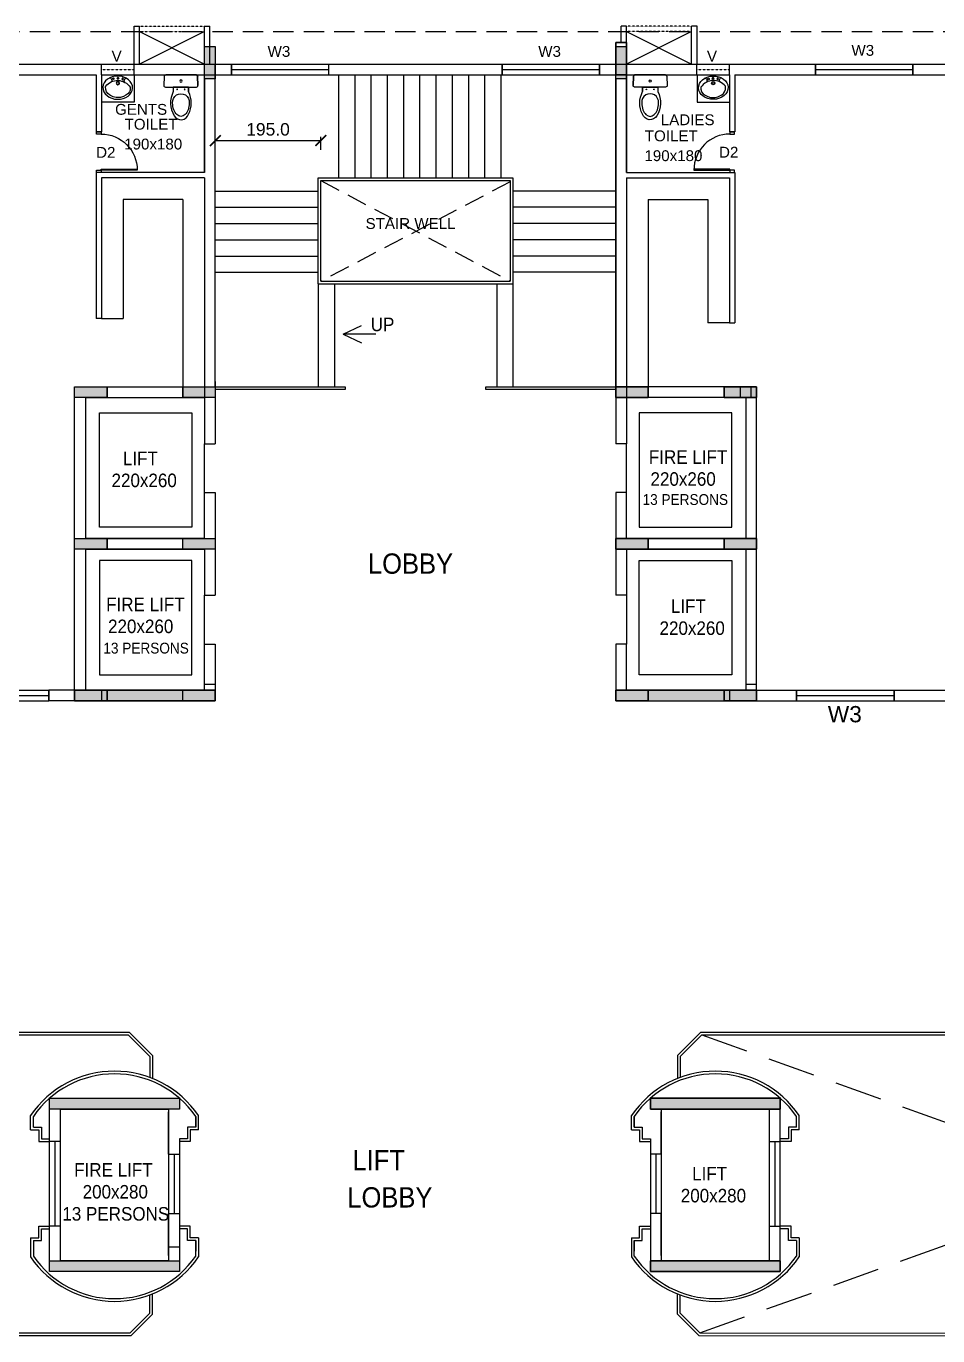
# Model space of a CAD drawing. Extents: x 53439 to 79867, y -144071 to -73305.
# Drawn here: x 66159 to 67844, y -112677 to -110259 of the extents above; entities that cross this region are included whole.
import ezdxf

# ---------------------------------------------------------------- set-up
doc = ezdxf.new("R2010")
doc.units = 0
doc.header["$LTSCALE"] = 0.1
doc.header["$MEASUREMENT"] = 0
doc.header["$PDMODE"] = 35
doc.header["$PDSIZE"] = -0.8
doc.linetypes.add('HIDDEN', pattern=[0.375, 0.25, -0.125])
doc.layers.get('0').update_dxf_attribs({"linetype": 'CONTINUOUS'})
doc.layers.get('DEFPOINTS').update_dxf_attribs({"linetype": 'CONTINUOUS'})
for name, color, linetype in [('COR_HA', 40, 'CONTINUOUS'), ('DOOR', 30, 'CONTINUOUS'), ('LAYER4', 130, 'CONTINUOUS'), ('STAIR', 142, 'CONTINUOUS'), ('TEXT', 7, 'CONTINUOUS'), ('THIN', 4, 'CONTINUOUS'), ('THIN_HA', 253, 'CONTINUOUS'), ('WALL', 6, 'CONTINUOUS'), ('WIN', 102, 'CONTINUOUS')]:
    doc.layers.add(name, color=color, linetype=linetype)
doc.styles.add('1MM', font='arial.ttf')
doc.styles.add('DIM', font='arial.ttf', dxfattribs={"width": 0.7, "height": 1})
doc.styles.add('DUTCH', font='arial.ttf')
doc.dimstyles.new('KRI', dxfattribs={"dimtxt": 23, "dimasz": 20, "dimexe": 7, "dimexo": 0, "dimgap": 9, "dimtad": 1, "dimdec": 1, "dimzin": 1, "dimtxsty": '1MM', "dimblk": 'ARCHTICK', "dimcen": 0.5, "dimclrd": 252, "dimclre": 252, "dimclrt": 7, "dimaunit": 1, "dimadec": 8, "dimazin": 3, "dimtfac": 1, "dimtdec": 1, "dimtmove": 0, "dimatfit": 3})

# ---------------------------------------------------------------- blocks, each defined once
blk = doc.blocks.new('COL')
at = {"layer": 'LAYER4', "linetype": 'CONTINUOUS', "ltscale": 0.1}
blk.add_hatch(color=256, dxfattribs=at).paths.add_polyline_path([(3474.816, -1756.199), (3474.816, -1755.999), (3475.416, -1755.999), (3475.416, -1756.199)])
blk.add_lwpolyline([(3474.816, -1756.199), (3474.816, -1755.999), (3475.416, -1755.999), (3475.416, -1756.199)], close=True, dxfattribs=at)
blk = doc.blocks.new('A$C764D24B9')
at = {"layer": 'DOOR'}
for points in [[(0.056, 0.111), (0.083, 0.111), (0.083, 1), (0.056, 1)], [(0, 0), (0.056, 0), (0.056, 0.111), (0, 0.111)], [(0.944, 0), (1, 0), (1, 0.111), (0.944, 0.111)]]:
    blk.add_lwpolyline(points, close=True, dxfattribs=at)
blk.add_arc((0.056, 0.111), 0.889, 0, 90, dxfattribs=at)
blk = doc.blocks.new('HYTYH')
at = {"layer": 'THIN_HA', "linetype": 'CONTINUOUS', "ltscale": 0.1}
for points in [[(-6850.552, -1130.044), (-6850.352, -1130.044), (-6850.352, -1130.644), (-6850.552, -1130.644)], [(-6842.952, -1130.044), (-6842.752, -1130.044), (-6842.752, -1130.644), (-6842.952, -1130.644)], [(-6852.352, -1136.327), (-6852.352, -1136.527), (-6852.952, -1136.527), (-6852.952, -1136.327)], [(-6850.352, -1136.327), (-6850.352, -1136.527), (-6850.952, -1136.527), (-6850.952, -1136.327)], [(-6842.352, -1136.327), (-6842.352, -1136.527), (-6842.952, -1136.527), (-6842.952, -1136.327)], [(-6840.352, -1136.327), (-6840.352, -1136.527), (-6840.952, -1136.527), (-6840.952, -1136.327)], [(-6852.352, -1139.127), (-6852.352, -1139.327), (-6852.952, -1139.327), (-6852.952, -1139.127)], [(-6850.352, -1139.127), (-6850.352, -1139.327), (-6850.952, -1139.327), (-6850.952, -1139.127)], [(-6842.352, -1139.127), (-6842.352, -1139.327), (-6842.952, -1139.327), (-6842.952, -1139.127)], [(-6840.352, -1139.127), (-6840.352, -1139.327), (-6840.952, -1139.327), (-6840.952, -1139.127)], [(-6852.352, -1141.927), (-6852.352, -1142.127), (-6852.952, -1142.127), (-6852.952, -1141.927)], [(-6850.352, -1141.927), (-6850.352, -1142.127), (-6850.952, -1142.127), (-6850.952, -1141.927)], [(-6842.352, -1141.927), (-6842.352, -1142.127), (-6842.952, -1142.127), (-6842.952, -1141.927)], [(-6840.352, -1141.927), (-6840.352, -1142.127), (-6840.952, -1142.127), (-6840.952, -1141.927)], [(-6851.013, -1149.463), (-6851.013, -1149.663), (-6853.413, -1149.663), (-6853.413, -1149.463)], [(-6839.913, -1149.463), (-6839.913, -1149.663), (-6842.313, -1149.663), (-6842.313, -1149.463)], [(-6851.013, -1152.463), (-6851.013, -1152.663), (-6853.413, -1152.663), (-6853.413, -1152.463)], [(-6839.913, -1152.463), (-6839.913, -1152.663), (-6842.313, -1152.663), (-6842.313, -1152.463)]]:
    blk.add_hatch(color=2, dxfattribs=at).paths.add_polyline_path(points)
at = {"layer": 'THIN_HA', "color": 2, "linetype": 'CONTINUOUS', "ltscale": 0.1}
for points in [[(-6850.552, -1130.044), (-6850.352, -1130.044), (-6850.352, -1130.644), (-6850.552, -1130.644)], [(-6842.952, -1130.044), (-6842.752, -1130.044), (-6842.752, -1130.644), (-6842.952, -1130.644)]]:
    blk.add_lwpolyline(points, close=True, dxfattribs=at)
for points, elevation in [([(-6852.352, -1136.327), (-6852.352, -1136.527), (-6852.952, -1136.527), (-6852.952, -1136.327)], 0.108), ([(-6850.352, -1136.327), (-6850.352, -1136.527), (-6850.952, -1136.527), (-6850.952, -1136.327)], 0.108), ([(-6842.352, -1136.327), (-6842.352, -1136.527), (-6842.952, -1136.527), (-6842.952, -1136.327)], 0.108), ([(-6840.352, -1136.327), (-6840.352, -1136.527), (-6840.952, -1136.527), (-6840.952, -1136.327)], 0.108), ([(-6852.352, -1139.127), (-6852.352, -1139.327), (-6852.952, -1139.327), (-6852.952, -1139.127)], 0.108), ([(-6850.352, -1139.127), (-6850.352, -1139.327), (-6850.952, -1139.327), (-6850.952, -1139.127)], 0.108), ([(-6842.352, -1139.127), (-6842.352, -1139.327), (-6842.952, -1139.327), (-6842.952, -1139.127)], 0.108), ([(-6840.352, -1139.127), (-6840.352, -1139.327), (-6840.952, -1139.327), (-6840.952, -1139.127)], 0.108), ([(-6852.352, -1141.927), (-6852.352, -1142.127), (-6852.952, -1142.127), (-6852.952, -1141.927)], 0.108), ([(-6850.352, -1141.927), (-6850.352, -1142.127), (-6850.952, -1142.127), (-6850.952, -1141.927)], 0.108), ([(-6842.352, -1141.927), (-6842.352, -1142.127), (-6842.952, -1142.127), (-6842.952, -1141.927)], 0.108), ([(-6840.352, -1141.927), (-6840.352, -1142.127), (-6840.952, -1142.127), (-6840.952, -1141.927)], 0.108), ([(-6851.013, -1149.463), (-6851.013, -1149.663), (-6853.413, -1149.663), (-6853.413, -1149.463)], 0.093), ([(-6839.913, -1149.463), (-6839.913, -1149.663), (-6842.313, -1149.663), (-6842.313, -1149.463)], 0.093), ([(-6851.013, -1152.463), (-6851.013, -1152.663), (-6853.413, -1152.663), (-6853.413, -1152.463)], 0.093), ([(-6839.913, -1152.463), (-6839.913, -1152.663), (-6842.313, -1152.663), (-6842.313, -1152.463)], 0.093)]:
    blk.add_lwpolyline(points, close=True, dxfattribs=dict(at, elevation=elevation))
blk = doc.blocks.new('_ARCHTICK')
at = {"layer": 'WALL', "color": 0, "const_width": 0.15}
blk.add_lwpolyline([(-0.5, -0.5), (0.5, 0.5)], dxfattribs=at)
blk = doc.blocks.new('*D198')
at = {"layer": 'DEFPOINTS', "color": 0, "linetype": 'CONTINUOUS', "ltscale": 0.1}
for p in [(66703.8, -110470.7), (66508.8, -110488), (66703.8, -110488)]:
    blk.add_point(p, dxfattribs=at)
at = {"layer": 'WALL', "color": 252, "linetype": 'CONTINUOUS', "ltscale": 0.1}
for p, q in [((66508.8, -110488), (66508.8, -110463.7)), ((66508.8, -110470.7), (66703.8, -110470.7)), ((66703.8, -110488), (66703.8, -110463.7))]:
    blk.add_line(p, q, dxfattribs=at)
at = {"layer": 'WALL', "color": 252, "linetype": 'CONTINUOUS', "ltscale": 0.1, "xscale": 20, "yscale": 20, "zscale": 20, "rotation": 180}
blk.add_blockref('_ARCHTICK', (66508.8, -110470.7), dxfattribs=at)
at = {"layer": 'WALL', "color": 252, "linetype": 'CONTINUOUS', "ltscale": 0.1, "xscale": 20, "yscale": 20, "zscale": 20}
blk.add_blockref('_ARCHTICK', (66703.8, -110470.7), dxfattribs=at)
at = {"layer": 'WALL', "color": 7, "linetype": 'CONTINUOUS', "ltscale": 0.1, "insert": (66606.3, -110450), "char_height": 23, "attachment_point": 5, "style": '1MM'}
blk.add_mtext('195.0', dxfattribs=at)
blk = doc.blocks.new('WC1')
at = {"layer": 'DOOR'}
for p, q in [((-29.3, -7.5), (-29.8, -22.7)), ((24.3, -5), (-26.8, -5))]:
    blk.add_line(p, q, dxfattribs=at)
for points in [[(26.8, -7.5), (27.3, -22.7, -0.423393), (24.7, -25.4), (-27.3, -25.4, -0.423393), (-29.8, -22.7), (-29.3, -7.5, -0.405093), (-26.8, -5), (24.3, -5, -0.405093), (26.8, -7.5, -0.407682)], [(11.5, -25.4), (11.5, -33, -0.265683), (10, -73.3, -0.649464), (-14.1, -70.9, -0.243179), (-14, -33), (-14, -25.4), (11.5, -25.4)], [(12.6, -52, 1.119632), (-15.2, -52, 17.71796)]]:
    blk.add_lwpolyline(points, format="xyb", dxfattribs=at)
blk.add_lwpolyline([(-14, -25.4), (-14, -33)], dxfattribs=at)
for centre, radius in [((-1.3, -15.2), 1.91), ((-7.6, -29.2), 0.636), ((5.1, -29.2), 0.636)]:
    blk.add_circle(centre, radius, dxfattribs=at)
blk.add_arc((-26.8, -7.5), 2.54, 90, 178.2101, dxfattribs=at)
blk.add_ellipse((-1.3, -52), major_axis=(0, -22.4), ratio=0.622298, start_param=4.712389, end_param=7.853982, dxfattribs=at)
blk = doc.blocks.new('WB5')
at = {"layer": 'DOOR'}
for p, q in [((4.7, 11.3), (6.8, 10.5)), ((5.3, -11), (7.3, -10.1))]:
    blk.add_line(p, q, dxfattribs=at)
for points in [[(2.4, 0.1, 1), (5, 0.1, 1)], [(3.2, 7.9, 1), (5.9, 7.9, 1)], [(3.6, -7.7, -1), (6.3, -7.6, -1)]]:
    blk.add_lwpolyline(points, format="xyb", close=True, dxfattribs=at)
for centre, radius in [((3.7, 0.1), 1.32), ((11.8, 0.3), 2.73), ((11.8, 0.3), 2.19)]:
    blk.add_circle(centre, radius, dxfattribs=at)
for centre, radius, start, end in [((5.6, 13.6), 2.49, 151.6403, 249.4649), ((7.7, 12.8), 2.49, 249.4649, 334.3015), ((32.6, 0.8), 25.2, 127.6693, 236.45), ((18.2, 19.4), 1.66, 91.5976, 127.6693), ((6.3, -13.3), 2.49, 113.4041, 211.2287), ((8.3, -12.4), 2.49, 28.5675, 113.4041)]:
    blk.add_arc(centre, radius, start, end, dxfattribs=at)
blk.add_ellipse((19.5, 0.5), major_axis=(-0.6, 24.9), ratio=0.783308, dxfattribs=at)
blk.add_open_spline([(18.7, -20.2), (23.5, -20.6), (25, -20), (30.8, -16.4), (34.3, -10.8), (37.3, 2.3), (34.9, 9.5), (28.9, 18.7), (25, 21.3), (18.2, 21.1)], degree=3, knots=[3.262053, 3.262053, 3.262053, 3.262053, 3.577225, 3.577225, 4.479784, 4.479784, 5.382343, 5.382343, 6.141594, 6.141594, 6.141594, 6.141594], dxfattribs=at)

msp = doc.modelspace()

# ---------------------------------------------------------------- hatches: boundary and pattern name
at = {"layer": 'WALL', "linetype": 'CONTINUOUS', "ltscale": 0.1}
for points in [[(66508.81, -111485.25), (66248.81, -111485.25), (66248.81, -111505.25), (66508.81, -111505.25)], [(66508.81, -111485.25), (66248.81, -111485.25), (66248.81, -111505.25), (66508.81, -111505.25)], [(66508.81, -111485.25), (66248.81, -111485.25), (66248.81, -111505.25), (66508.81, -111505.25)], [(66508.81, -111485.25), (66248.81, -111485.25), (66248.81, -111505.25), (66508.81, -111505.25)], [(67508.81, -111485.25), (67248.81, -111485.25), (67248.81, -111505.25), (67508.81, -111505.25)], [(67508.81, -111485.25), (67248.81, -111485.25), (67248.81, -111505.25), (67508.81, -111505.25)], [(66202.71, -112238.85), (66442.71, -112238.85), (66442.71, -112258.85), (66202.71, -112258.85)], [(67552.71, -112238.85), (67312.71, -112238.85), (67312.71, -112258.85), (67552.71, -112258.85)], [(66202.71, -112538.85), (66442.71, -112538.85), (66442.71, -112558.85), (66202.71, -112558.85)], [(67552.71, -112538.85), (67312.71, -112538.85), (67312.71, -112558.85), (67552.71, -112558.85)]]:
    msp.add_hatch(color=4, dxfattribs=at).paths.add_polyline_path(points)

# ---------------------------------------------------------------- linework, layer by layer
at = {"layer": 'COR_HA', "linetype": 'CONTINUOUS', "ltscale": 0.1}
for p, q in [((67617.43, -110329.42), (67617.43, -110349.42)), ((67797.43, -110329.42), (67797.43, -110349.42)), ((66201.43, -111485.25), (66201.43, -111505.25)), ((67582.79, -111485.25), (67582.79, -111505.25)), ((67762.79, -111485.25), (67762.79, -111505.25))]:
    msp.add_line(p, q, dxfattribs=at)
for points in [[(66508.81, -110349.42), (66508.81, -110329.42)], [(66488.81, -111120.25), (66488.81, -111030.25)], [(67268.81, -111120.25), (67268.81, -111030.25)], [(66488.81, -111400.25), (66488.81, -111310.25)], [(67268.81, -111310.25), (67268.81, -111400.25)]]:
    msp.add_lwpolyline(points, dxfattribs=at)
at = {"layer": 'DOOR', "linetype": 'HIDDEN', "ltscale": 1500}
msp.add_line((64028.54, -110269.42), (71066.08, -110269.42), dxfattribs=at)
at = {"layer": 'DOOR', "linetype": 'CONTINUOUS', "ltscale": 0.1}
for p, q in [((66698.81, -110539.42), (67058.81, -110539.42)), ((66698.81, -110539.42), (67058.81, -110539.42)), ((66698.81, -110735.25, 0), (66698.81, -110539.42, 0)), ((66698.81, -110735.25), (66698.81, -110546.92)), ((66698.81, -110735.25, 0), (66698.81, -110546.92, 0)), ((66698.81, -110735.25), (66698.81, -110546.92)), ((66703.81, -110544.42), (67053.81, -110544.42)), ((66703.81, -110730.25, 0), (66703.81, -110544.42, 0)), ((66703.81, -110730.25), (66703.81, -110546.92)), ((66703.81, -110730.25, 0), (66703.81, -110546.92, 0)), ((66703.81, -110730.25), (66703.81, -110546.92)), ((67053.81, -110544.42), (67053.81, -110730.25)), ((67053.81, -110546.92), (67053.81, -110730.25)), ((67058.81, -110539.42), (67058.81, -110735.25)), ((67058.81, -110546.92), (67058.81, -110735.25)), ((66698.81, -110735.25), (67058.81, -110735.25)), ((66698.81, -110735.25), (67058.81, -110735.25)), ((66703.81, -110730.25), (67053.81, -110730.25)), ((66703.81, -110730.25), (67053.81, -110730.25)), ((66508.81, -110925.25), (66748.81, -110925.25)), ((66508.81, -110925.25), (66748.81, -110925.25)), ((66748.81, -110930.25), (66508.81, -110930.25)), ((66748.81, -110930.25), (66508.81, -110930.25)), ((66748.81, -110925.25), (66748.81, -110930.25)), ((66748.81, -110925.25), (66748.81, -110930.25)), ((67008.81, -110930.25), (67008.81, -110925.25)), ((67008.81, -110925.25), (67248.81, -110925.25)), ((67008.81, -110930.25), (67008.81, -110925.25)), ((67008.81, -110925.25), (67248.81, -110925.25)), ((67248.81, -110930.25), (67008.81, -110930.25)), ((67248.81, -110930.25), (67008.81, -110930.25))]:
    msp.add_line(p, q, dxfattribs=at)
at = {"layer": 'DOOR', "linetype": 'HIDDEN', "ltscale": 1500}
for points in [[(66703.81, -110544.42), (67053.81, -110730.25)], [(67053.81, -110546.92), (66703.81, -110730.25)]]:
    msp.add_lwpolyline(points, dxfattribs=at)
at = {"layer": 'LAYER4', "linetype": 'CONTINUOUS', "ltscale": 0.1}
for p, q in [((66358.81, -110349.42, 0), (66358.81, -110399.42, 0)), ((67398.81, -110349.42, 0), (67398.81, -110399.42, 0)), ((66358.81, -110399.42, 0), (66298.81, -110399.42, 0)), ((67398.81, -110399.42, 0), (67458.81, -110399.42, 0)), ((66448.81, -110579.42, 0), (66338.81, -110579.42, 0)), ((66338.81, -110579.42, 0), (66338.81, -110799.42, 0)), ((66448.81, -110579.42, 0), (66448.81, -110945.25)), ((67308.81, -110579.42, 0), (67418.81, -110579.42, 0)), ((67308.81, -110579.42, 0), (67308.81, -110945.25)), ((67418.81, -110579.42, 0), (67418.81, -110806.92, 0)), ((67008.81, -110735.25), (67058.81, -110735.25)), ((67008.81, -110735.25), (67058.81, -110735.25)), ((66298.81, -110799.42, 0), (66338.81, -110799.42, 0)), ((67458.81, -110806.92, 0), (67418.81, -110806.92, 0)), ((66248.81, -111225.25, 0), (66248.81, -111205.25, 0)), ((66248.81, -111225.25, 0), (66248.81, -111205.25, 0)), ((67508.81, -111225.25, 0), (67508.81, -111205.25, 0)), ((67508.81, -111225.25, 0), (67508.81, -111205.25, 0)), ((67508.81, -111225.25, 0), (67508.81, -111205.25, 0)), ((67508.81, -111225.25, 0), (67508.81, -111205.25, 0)), ((65765.67, -112116.92, 6.34), (66349.69, -112116.92, 9.26)), ((65767.75, -112121.92, 6.35), (66347.62, -112121.92, 9.26)), ((66347.62, -112121.92, 9.26), (66387.71, -112162.01, 9.26)), ((66349.69, -112116.92, 9.26), (66392.71, -112159.94, 9.26)), ((67405.86, -112116.92, 12.36), (67362.84, -112159.94, 12.36)), ((67407.93, -112121.92, 12.36), (67367.84, -112162.01, 12.36)), ((67405.86, -112116.92, 12.36), (67996.27, -112116.92, 7.2)), ((67407.93, -112121.92, 12.36), (67994.2, -112121.92, 7.26)), ((67750.03, -112121.92), (67994.2, -112121.92)), ((66387.71, -112162.01, 7.76), (66387.71, -112200.48, 8.6)), ((66392.71, -112159.94, 7.71), (66392.71, -112202.41, 8.64)), ((67362.71, -112159.94, 7.71), (67362.71, -112202.41, 8.64)), ((67362.84, -112159.94, 10.81), (67362.84, -112202.35, 11.74)), ((67367.71, -112162.01, 7.76), (67367.71, -112200.48, 8.6)), ((67367.84, -112162.01, 10.86), (67367.84, -112200.43, 11.7)), ((66387.71, -112635.69, 7.76), (66387.71, -112602.22, 8.45)), ((66392.71, -112637.76, 7.71), (66392.71, -112600.29, 8.49)), ((67362.84, -112637.76, 10.81), (67362.84, -112600.35, 11.59)), ((67367.84, -112635.69, 10.86), (67367.84, -112602.27, 11.55)), ((66351.47, -112671.92, 9.26), (66387.71, -112635.69, 9.26)), ((66353.54, -112676.92, 9.26), (66392.71, -112637.76, 9.26)), ((67402, -112676.92, 12.36), (67362.84, -112637.76, 12.36)), ((67404.07, -112671.92, 12.36), (67367.84, -112635.69, 12.36)), ((65765.67, -112676.92, 7.34), (66353.54, -112676.92, 9.26)), ((65767.75, -112671.92, 7.29), (66351.47, -112671.92, 9.26)), ((67402, -112676.92, 12.36), (67996.27, -112677.44, 6.93)), ((67404.07, -112671.92, 12.36), (67994.2, -112672.44, 6.94))]:
    msp.add_line(p, q, dxfattribs=at)
at = {"layer": 'LAYER4', "color": 1, "linetype": 'HIDDEN', "ltscale": 3500}
for p, q in [((67404.07, -112671.92, 12.36), (68945.64, -112121.92, 4.63)), ((67407.93, -112121.92, 12.36), (68945.64, -112671.92, 4.63))]:
    msp.add_line(p, q, dxfattribs=at)
at = {"layer": 'LAYER4', "linetype": 'CONTINUOUS', "ltscale": 0.1}
for points in [[(66488.81, -110269.42), (66368.81, -110329.42)], [(66368.81, -110269.42), (66488.81, -110329.42)], [(67268.81, -110269.42), (67388.81, -110329.42)], [(67388.81, -110269.42), (67268.81, -110329.42)], [(66298.81, -111485.25), (66298.81, -111505.25)], [(66298.81, -111485.25), (66298.81, -111505.25)], [(66298.81, -111485.25), (66298.81, -111505.25)], [(66298.81, -111485.25), (66298.81, -111505.25)], [(67458.81, -111485.25), (67458.81, -111505.25)], [(67458.81, -111485.25), (67458.81, -111505.25)], [(67458.81, -111485.25), (67458.81, -111505.25)], [(67458.81, -111485.25), (67458.81, -111505.25)]]:
    msp.add_lwpolyline(points, dxfattribs=at)
for points in [[(67248.81, -110349.42), (67248.81, -110289.42), (67268.81, -110289.42), (67268.81, -110349.42)], [(67268.81, -110349.42), (67268.81, -110289.42), (67248.81, -110289.42), (67248.81, -110349.42)], [(67268.81, -110349.42), (67268.81, -110289.42), (67248.81, -110289.42), (67248.81, -110349.42)], [(67248.81, -110349.42), (67248.81, -110289.42), (67268.81, -110289.42), (67268.81, -110349.42)], [(67248.81, -110349.42), (67248.81, -110289.42), (67268.81, -110289.42), (67268.81, -110349.42)], [(67268.81, -110349.42), (67268.81, -110289.42), (67248.81, -110289.42), (67248.81, -110349.42)]]:
    msp.add_lwpolyline(points, close=True, dxfattribs=at)
at = {"layer": 'STAIR', "linetype": 'CONTINUOUS', "ltscale": 0.1}
for points in [[(66736.99, -110539.42), (66736.99, -110349.42)], [(66736.99, -110539.42), (66736.99, -110349.42)], [(66766.99, -110539.42), (66766.99, -110349.42)], [(66766.99, -110539.42), (66766.99, -110349.42)], [(66796.99, -110539.42), (66796.99, -110349.42)], [(66796.99, -110539.42), (66796.99, -110349.42)], [(66826.99, -110539.42), (66826.99, -110349.42)], [(66826.99, -110539.42), (66826.99, -110349.42)], [(66856.99, -110539.42), (66856.99, -110349.42)], [(66856.99, -110539.42), (66856.99, -110349.42)], [(66886.99, -110539.42), (66886.99, -110349.42)], [(66886.99, -110539.42), (66886.99, -110349.42)], [(66916.99, -110539.42), (66916.99, -110349.42)], [(66916.99, -110539.42), (66916.99, -110349.42)], [(66946.99, -110539.42), (66946.99, -110349.42)], [(66946.99, -110539.42), (66946.99, -110349.42)], [(66976.99, -110539.42), (66976.99, -110349.42)], [(66976.99, -110539.42), (66976.99, -110349.42)], [(67006.99, -110539.42), (67006.99, -110349.42)], [(67006.99, -110539.42), (67006.99, -110349.42)], [(67036.99, -110539.42), (67036.99, -110349.42)], [(67036.99, -110539.42), (67036.99, -110349.42)], [(66698.81, -110564.38), (66508.81, -110564.38)], [(67058.81, -110563.16), (67248.81, -110563.16)], [(66698.81, -110594.38), (66508.81, -110594.38)], [(67058.81, -110593.16), (67248.81, -110593.16)], [(66698.81, -110624.38), (66508.81, -110624.38)], [(67058.81, -110623.16), (67248.81, -110623.16)], [(66698.81, -110654.38), (66508.81, -110654.38)], [(67058.81, -110653.16), (67248.81, -110653.16)], [(66698.81, -110684.38), (66508.81, -110684.38)], [(67058.81, -110683.16), (67248.81, -110683.16)], [(66698.81, -110714.38), (66508.81, -110714.38)], [(67058.81, -110713.16), (67248.81, -110713.16)], [(66698.81, -110735.25), (66698.81, -110925.25)], [(66698.81, -110735.25), (66698.81, -110925.25)], [(66698.81, -110735.25), (66698.81, -110925.25)], [(66698.81, -110735.25), (66698.81, -110925.25)], [(66728.81, -110735.25), (66728.81, -110925.25)], [(66728.81, -110735.25), (66728.81, -110925.25)], [(66728.81, -110735.25), (66728.81, -110925.25)], [(66728.81, -110735.25), (66728.81, -110925.25)], [(67028.81, -110735.25), (67028.81, -110925.25)], [(67028.81, -110735.25), (67028.81, -110925.25)], [(67058.81, -110735.25), (67058.81, -110925.25)], [(67058.81, -110735.25), (67058.81, -110925.25)]]:
    msp.add_lwpolyline(points, dxfattribs=at)
at = {"layer": 'THIN', "linetype": 'CONTINUOUS', "ltscale": 0.1}
for p, q in [((66422.71, -112341.92, 9.26), (66422.71, -112451.92, 9.26)), ((66432.71, -112341.92, 9.26), (66432.71, -112451.92, 9.26)), ((66442.71, -112341.92, 9.26), (66442.71, -112451.92, 9.26)), ((67312.71, -112341.92, 9.26), (67312.71, -112451.92, 9.26)), ((67322.71, -112341.92, 9.26), (67322.71, -112451.92, 9.26)), ((67332.71, -112341.92, 9.26), (67332.71, -112451.92, 9.26))]:
    msp.add_line(p, q, dxfattribs=at)
at = {"layer": 'WALL', "linetype": 'CONTINUOUS', "ltscale": 0.1}
for p, q in [((66298.81, -110349.42), (66298.81, -110329.42)), ((66358.81, -110349.42), (66358.81, -110329.42)), ((66488.81, -110329.42), (66538.81, -110329.42)), ((66488.81, -110529.42, 0), (66488.81, -110329.42, 0)), ((66488.81, -110329.42, 0), (66508.81, -110329.42, 0)), ((66488.81, -110329.42), (66538.81, -110329.42)), ((66488.81, -110529.42, 0), (66488.81, -110329.42, 0)), ((66538.81, -110329.42), (66538.81, -110349.42)), ((66718.81, -110329.42), (67038.81, -110329.42)), ((66718.81, -110329.42), (67038.81, -110329.42)), ((66718.81, -110349.42), (66718.81, -110329.42)), ((67038.81, -110329.42, 0), (67038.81, -110349.42, 0)), ((67038.81, -110329.42, 0), (67038.81, -110349.42, 0)), ((67218.81, -110329.42), (67268.81, -110329.42)), ((67218.81, -110329.42), (67268.81, -110329.42)), ((67218.81, -110329.42, 0), (67218.81, -110349.42, 0)), ((67218.81, -110349.42, 0), (67218.81, -110329.42, 0)), ((67268.81, -110529.42, 0), (67268.81, -110329.42, 0)), ((67268.81, -110529.42, 0), (67268.81, -110329.42, 0)), ((67398.66, -110349.42), (67398.66, -110329.42)), ((67458.66, -110349.42), (67458.66, -110329.42)), ((67617.43, -110329.42), (67617.43, -110349.42)), ((67797.43, -110349.42), (67797.43, -110329.42)), ((66288.81, -110349.42, 0), (66288.81, -110454.42, 0)), ((66288.81, -110349.42, 0), (66288.81, -110454.42, 0)), ((66298.81, -110349.42, 0), (66298.81, -110454.42, 0)), ((66298.81, -110349.42, 0), (66298.81, -110454.42, 0)), ((66488.81, -110356.92, 0), (66488.81, -110529.42, 0)), ((66488.81, -110356.92, 0), (66488.81, -110529.42, 0)), ((66508.81, -110349.42), (66538.81, -110349.42)), ((66508.81, -110915.25), (66508.81, -110349.42)), ((66508.81, -110925.25, 0), (66508.81, -110349.42, 0)), ((66508.81, -110349.42), (66538.81, -110349.42)), ((66508.81, -110915.25), (66508.81, -110349.42)), ((66508.81, -110925.25, 0), (66508.81, -110349.42, 0)), ((66718.81, -110349.42), (67038.81, -110349.42)), ((66718.81, -110349.42), (67038.81, -110349.42)), ((67036.99, -110349.42), (67038.81, -110349.42)), ((67218.81, -110349.42), (67248.81, -110349.42)), ((67218.81, -110349.42), (67248.81, -110349.42)), ((67248.81, -110356.92), (67248.81, -110945.25, 0)), ((67248.81, -110915.25), (67248.81, -110356.92)), ((67248.81, -110925.25, 0), (67248.81, -110356.92, 0)), ((67248.81, -110356.92), (67248.81, -110945.25, 0)), ((67248.81, -110915.25), (67248.81, -110356.92)), ((67248.81, -110925.25, 0), (67248.81, -110356.92, 0)), ((67268.81, -110356.92, 0), (67268.81, -110529.42, 0)), ((67268.81, -110356.92, 0), (67268.81, -110529.42, 0)), ((67268.81, -110356.92, 0), (67268.81, -110529.42, 0)), ((67268.81, -110356.92, 0), (67268.81, -110529.42, 0)), ((67458.81, -110349.42, 0), (67458.81, -110454.42, 0)), ((67458.81, -110349.42, 0), (67458.81, -110454.42, 0)), ((67468.81, -110349.42, 0), (67468.81, -110454.42, 0)), ((67468.81, -110349.42, 0), (67468.81, -110454.42, 0)), ((66298.81, -110454.42, 0), (66288.81, -110454.42, 0)), ((67458.81, -110454.42, 0), (67468.81, -110454.42, 0)), ((66288.81, -110529.42, 0), (66288.81, -110539.42, 0)), ((66488.81, -110529.42, 0), (66288.81, -110529.42, 0)), ((66288.81, -110529.42, 0), (66288.81, -110539.42, 0)), ((66288.81, -110539.42, 0), (66288.81, -110799.42)), ((66288.81, -110539.42, 0), (66288.81, -110799.42)), ((66488.81, -110529.42, 0), (66298.81, -110529.42, 0)), ((66488.81, -110539.42, 0), (66298.81, -110539.42, 0)), ((66298.81, -110539.42, 0), (66298.81, -110799.42, 0)), ((66488.81, -110539.42, 0), (66298.81, -110539.42, 0)), ((66298.81, -110539.42, 0), (66298.81, -110799.42, 0)), ((66488.81, -110539.42, 0), (66488.81, -110945.25)), ((66488.81, -110539.42, 0), (66488.81, -110945.25)), ((66488.81, -110546.92, 0), (66488.81, -110945.25, 0)), ((66488.81, -110546.92, 0), (66488.81, -110945.25, 0)), ((67268.81, -110529.42, 0), (67458.81, -110529.42, 0)), ((67268.81, -110529.42, 0), (67468.81, -110529.42, 0)), ((67268.81, -110539.42, 0), (67268.81, -110945.25)), ((67268.81, -110539.42, 0), (67268.81, -110945.25)), ((67268.81, -110539.42, 0), (67458.81, -110539.42, 0)), ((67268.81, -110539.42, 0), (67268.81, -110945.25)), ((67268.81, -110539.42, 0), (67268.81, -110945.25)), ((67268.81, -110539.42, 0), (67458.81, -110539.42, 0)), ((67268.81, -110546.92, 0), (67268.81, -110945.25, 0)), ((67268.81, -110546.92, 0), (67268.81, -110945.25, 0)), ((67458.81, -110539.42, 0), (67458.81, -110806.92, 0)), ((67458.81, -110539.42, 0), (67458.81, -110806.92, 0)), ((67468.81, -110529.42, 0), (67468.81, -110539.42, 0)), ((67468.81, -110529.42, 0), (67468.81, -110806.92)), ((67468.81, -110529.42, 0), (67468.81, -110539.42, 0)), ((67468.81, -110529.42, 0), (67468.81, -110806.92)), ((66298.81, -110799.42, 0), (66288.81, -110799.42)), ((66298.81, -110799.42, 0), (66288.81, -110799.42)), ((66745, -110828.33), (66779.1, -110812.33)), ((67458.81, -110806.92, 0), (67468.81, -110806.92)), ((67458.81, -110806.92, 0), (67468.81, -110806.92)), ((66805.15, -110828.33), (66745, -110828.33)), ((66745, -110828.33), (66779.1, -110844.33)), ((66248.81, -111165.25, 0), (66248.81, -110925.25, 0)), ((66248.81, -110925.25, 0), (66508.81, -110925.25, 0)), ((66248.81, -111165.25, 0), (66248.81, -110925.25, 0)), ((66248.81, -110925.25, 0), (66508.81, -110925.25, 0)), ((66508.81, -110915.25), (66508.81, -111005.25, 0)), ((66508.81, -110915.25), (66508.81, -111005.25, 0)), ((66508.81, -110915.25), (66508.81, -111005.25, 0)), ((66508.81, -110915.25), (66508.81, -111005.25, 0)), ((67508.81, -110925.25, 0), (67248.81, -110925.25, 0)), ((67248.81, -110925.25, 0), (67248.81, -111005.25, 0)), ((67248.81, -110925.25, 0), (67248.81, -111005.25, 0)), ((67508.81, -110925.25, 0), (67248.81, -110925.25, 0)), ((67508.81, -110925.25, 0), (67248.81, -110925.25, 0)), ((67248.81, -110925.25, 0), (67248.81, -111005.25, 0)), ((67248.81, -110925.25, 0), (67248.81, -111005.25, 0)), ((67508.81, -110925.25, 0), (67248.81, -110925.25, 0)), ((67478.81, -110925.25, 0), (67478.81, -110945.25, 0)), ((67478.81, -110925.25, 0), (67478.81, -110945.25, 0)), ((67478.81, -110925.25, 0), (67478.81, -110945.25, 0)), ((67478.81, -110925.25, 0), (67478.81, -110945.25, 0)), ((67498.81, -110945.25, 0), (67498.81, -110925.25, 0)), ((67498.81, -110945.25, 0), (67498.81, -110925.25, 0)), ((67498.81, -110945.25, 0), (67498.81, -110925.25, 0)), ((67498.81, -110945.25, 0), (67498.81, -110925.25, 0)), ((67508.81, -111165.25, 0), (67508.81, -110925.25, 0)), ((67508.81, -111165.25, 0), (67508.81, -110925.25, 0)), ((67508.81, -111165.25, 0), (67508.81, -110925.25, 0)), ((67508.81, -111165.25, 0), (67508.81, -110925.25, 0)), ((66268.81, -110945.25, 0), (66488.81, -110945.25, 0)), ((66268.81, -110945.25, 0), (66488.81, -110945.25, 0)), ((66488.81, -110945.25, 0), (66488.81, -111030.25, 0)), ((66488.81, -110945.25, 0), (66488.81, -111030.25, 0)), ((67488.81, -110945.25, 0), (67268.81, -110945.25, 0)), ((67268.81, -110945.25, 0), (67268.81, -111030.25, 0)), ((67488.81, -110945.25, 0), (67268.81, -110945.25, 0)), ((67488.81, -110945.25, 0), (67268.81, -110945.25, 0)), ((67268.81, -110945.25, 0), (67268.81, -111030.25, 0)), ((67488.81, -110945.25, 0), (67268.81, -110945.25, 0)), ((66508.81, -111005.25, 0), (66508.81, -111030.25, 0)), ((66508.81, -111005.25, 0), (66508.81, -111030.25, 0)), ((67248.81, -111005.25, 0), (67248.81, -111030.25, 0)), ((67248.81, -111005.25, 0), (67248.81, -111030.25, 0)), ((66488.81, -111030.25, 0), (66508.81, -111030.25, 0)), ((66488.81, -111030.25, 0), (66508.81, -111030.25, 0)), ((67268.81, -111030.25, 0), (67248.81, -111030.25, 0)), ((67268.81, -111030.25, 0), (67248.81, -111030.25, 0)), ((66488.81, -111120.25, 0), (66508.81, -111120.25, 0)), ((66488.81, -111120.25, 0), (66508.81, -111120.25, 0)), ((66508.81, -111120.25, 0), (66508.81, -111165.25, 0)), ((66508.81, -111120.25, 0), (66508.81, -111165.25, 0)), ((67248.81, -111120.25, 0), (67248.81, -111165.25, 0)), ((67268.81, -111120.25, 0), (67248.81, -111120.25, 0)), ((67248.81, -111120.25, 0), (67248.81, -111165.25, 0)), ((67268.81, -111120.25, 0), (67248.81, -111120.25, 0)), ((66248.81, -111205.25, 0), (66508.81, -111205.25, 0)), ((66248.81, -111445.25, 0), (66248.81, -111205.25, 0)), ((66248.81, -111205.25, 0), (66508.81, -111205.25, 0)), ((66248.81, -111445.25, 0), (66248.81, -111205.25, 0)), ((66508.81, -111225.25, 0), (66248.81, -111225.25, 0)), ((66508.81, -111225.25, 0), (66248.81, -111225.25, 0)), ((66488.81, -111205.25, 0), (66268.81, -111205.25, 0)), ((66488.81, -111205.25, 0), (66268.81, -111205.25, 0)), ((66268.81, -111225.25, 0), (66488.81, -111225.25, 0)), ((66268.81, -111225.25, 0), (66488.81, -111225.25, 0)), ((66488.81, -111225.25, 0), (66488.81, -111310.25, 0)), ((66488.81, -111225.25, 0), (66488.81, -111310.25, 0)), ((66508.81, -111205.25, 0), (66508.81, -111285.25, 0)), ((66508.81, -111205.25, 0), (66508.81, -111285.25, 0)), ((66508.81, -111205.25, 0), (66508.81, -111285.25, 0)), ((66508.81, -111205.25, 0), (66508.81, -111285.25, 0)), ((67508.81, -111205.25, 0), (67248.81, -111205.25, 0)), ((67248.81, -111205.25, 0), (67248.81, -111285.25, 0)), ((67248.81, -111205.25, 0), (67248.81, -111285.25, 0)), ((67508.81, -111205.25, 0), (67248.81, -111205.25, 0)), ((67248.81, -111205.25, 0), (67248.81, -111285.25, 0)), ((67248.81, -111205.25, 0), (67248.81, -111285.25, 0)), ((67248.81, -111225.25, 0), (67508.81, -111225.25, 0)), ((67248.81, -111225.25, 0), (67508.81, -111225.25, 0)), ((67268.81, -111205.25, 0), (67488.81, -111205.25, 0)), ((67268.81, -111205.25, 0), (67488.81, -111205.25, 0)), ((67488.81, -111225.25, 0), (67268.81, -111225.25, 0)), ((67268.81, -111225.25, 0), (67268.81, -111310.25, 0)), ((67488.81, -111225.25, 0), (67268.81, -111225.25, 0)), ((67268.81, -111225.25, 0), (67268.81, -111310.25, 0)), ((67508.81, -111445.25, 0), (67508.81, -111205.25, 0)), ((67508.81, -111445.25, 0), (67508.81, -111205.25, 0)), ((67508.81, -111445.25, 0), (67508.81, -111205.25, 0)), ((67508.81, -111445.25, 0), (67508.81, -111205.25, 0)), ((66508.81, -111285.25, 0), (66508.81, -111310.25, 0)), ((66508.81, -111285.25, 0), (66508.81, -111310.25, 0)), ((67248.81, -111285.25, 0), (67248.81, -111310.25, 0)), ((67248.81, -111285.25, 0), (67248.81, -111310.25, 0)), ((66488.81, -111310.25, 0), (66508.81, -111310.25, 0)), ((66488.81, -111310.25, 0), (66508.81, -111310.25, 0)), ((67268.81, -111310.25, 0), (67248.81, -111310.25, 0)), ((67268.81, -111310.25, 0), (67248.81, -111310.25, 0)), ((66488.81, -111400.25, 0), (66508.81, -111400.25, 0)), ((66488.81, -111400.25, 0), (66508.81, -111400.25, 0)), ((66508.81, -111400.25, 0), (66508.81, -111445.25, 0)), ((66508.81, -111400.25, 0), (66508.81, -111445.25, 0)), ((67248.81, -111400.25, 0), (67248.81, -111445.25, 0)), ((67268.81, -111400.25, 0), (67248.81, -111400.25, 0)), ((67248.81, -111400.25, 0), (67248.81, -111445.25, 0)), ((67268.81, -111400.25, 0), (67248.81, -111400.25, 0)), ((66201.43, -111485.25), (66201.43, -111505.25)), ((66488.81, -111485.25, 0), (66268.81, -111485.25, 0)), ((66488.81, -111485.25, 0), (66268.81, -111485.25, 0)), ((66488.81, -111474.47, 0), (66508.81, -111474.47, 0)), ((66488.81, -111474.47, 0), (66508.81, -111474.47, 0)), ((67268.81, -111485.25, 0), (67488.81, -111485.25, 0)), ((67268.81, -111485.25, 0), (67488.81, -111485.25, 0)), ((67330.86, -111485.25), (67582.79, -111485.25)), ((67330.86, -111485.25), (67582.79, -111485.25)), ((67488.81, -111474.47, 0), (67508.81, -111474.47, 0)), ((67488.81, -111474.47, 0), (67508.81, -111474.47, 0)), ((67582.79, -111485.25), (67582.79, -111505.25)), ((67762.79, -111485.25), (67827.44, -111485.25)), ((67762.79, -111485.25, 0), (67827.44, -111485.25, 0)), ((67762.79, -111485.25), (67827.44, -111485.25)), ((67762.79, -111485.25, 0), (67973.54, -111485.26, 0)), ((67762.79, -111485.25), (67762.79, -111505.25)), ((66508.81, -111505.25, 0), (66248.81, -111505.25, 0)), ((66508.81, -111505.25, 0), (66248.81, -111505.25, 0)), ((67248.81, -111505.25, 0), (67508.81, -111505.25, 0)), ((67248.81, -111505.25, 0), (67508.81, -111505.25, 0)), ((67330.86, -111505.25), (67582.79, -111505.25)), ((67330.86, -111505.25), (67582.79, -111505.25)), ((67762.79, -111505.25), (67827.44, -111505.25)), ((67762.79, -111505.25), (67953.54, -111505.25)), ((66422.71, -112341.92, 9.26), (66422.71, -112264.42, 9.26)), ((67332.71, -112341.92, 9.26), (67332.71, -112264.42, 9.26)), ((66167.71, -112297.4, 9.26), (66167.71, -112270.84, 9.26)), ((66172.71, -112292.4, 9.26), (66172.71, -112272.4, 9.26)), ((66172.71, -112292.4, 9.26), (66187.71, -112292.4, 9.26)), ((66187.71, -112292.4, 9.26), (66187.71, -112313.85, 9.26)), ((66472.71, -112292.4, 9.26), (66457.71, -112292.4, 9.26)), ((66457.71, -112292.4, 9.26), (66457.71, -112313.85, 9.26)), ((66472.71, -112292.4, 9.26), (66472.71, -112272.4, 9.26)), ((66472.71, -112272.4, 9.26), (66472.71, -112292.4, 9.26)), ((66477.71, -112297.4, 9.26), (66477.71, -112270.84, 9.26)), ((67277.71, -112297.4, 9.26), (67277.71, -112270.84, 9.26)), ((67282.71, -112292.4, 9.26), (67282.71, -112272.4, 9.26)), ((67282.71, -112272.4, 9.26), (67282.71, -112292.4, 9.26)), ((67282.71, -112292.4, 9.26), (67297.71, -112292.4, 9.26)), ((67297.71, -112292.4, 9.26), (67297.71, -112313.85, 9.26)), ((67582.71, -112292.4, 9.26), (67567.71, -112292.4, 9.26)), ((67567.71, -112292.4, 9.26), (67567.71, -112313.85, 9.26)), ((67582.71, -112292.4, 9.26), (67582.71, -112272.4, 9.26)), ((67587.71, -112297.4, 9.26), (67587.71, -112270.84, 9.26)), ((66167.71, -112297.4, 9.26), (66182.71, -112297.4, 9.26)), ((66182.71, -112297.4, 9.26), (66182.71, -112318.85, 9.26)), ((66187.71, -112313.85, 9.26), (66202.71, -112313.85, 9.26)), ((66457.71, -112313.85, 9.26), (66442.71, -112313.85, 9.26)), ((66477.71, -112297.4, 9.26), (66462.71, -112297.4, 9.26)), ((66462.71, -112297.4, 9.26), (66462.71, -112318.85, 9.26)), ((67277.71, -112297.4, 9.26), (67292.71, -112297.4, 9.26)), ((67292.71, -112297.4, 9.26), (67292.71, -112318.85, 9.26)), ((67297.71, -112313.85, 9.26), (67312.71, -112313.85, 9.26)), ((67567.71, -112313.85, 9.26), (67552.71, -112313.85, 9.26)), ((67587.71, -112297.4, 9.26), (67572.71, -112297.4, 9.26)), ((67572.71, -112297.4, 9.26), (67572.71, -112318.85, 9.26)), ((66182.71, -112318.85, 9.26), (66202.71, -112318.85, 9.26)), ((66222.71, -112318.85, 9.26), (66202.71, -112318.85, 9.26)), ((66212.71, -112318.85, 9.26), (66212.71, -112474.99, 9.26)), ((66462.71, -112318.85, 9.26), (66442.71, -112318.85, 9.26)), ((67292.71, -112318.85, 9.26), (67312.71, -112318.85, 9.26)), ((67532.71, -112318.85, 9.26), (67552.71, -112318.85, 9.26)), ((67542.71, -112318.85, 9.26), (67542.71, -112474.99, 9.26)), ((67572.71, -112318.85, 9.26), (67552.71, -112318.85, 9.26)), ((66422.71, -112341.92, 9.26), (66442.71, -112341.92, 9.26)), ((67332.71, -112341.92, 9.26), (67312.71, -112341.92, 9.26)), ((66422.71, -112529.42, 9.26), (66422.71, -112451.92, 9.26)), ((66422.71, -112451.92, 9.26), (66442.71, -112451.92, 9.26)), ((67332.71, -112451.92, 9.26), (67312.71, -112451.92, 9.26)), ((67332.71, -112529.42, 9.26), (67332.71, -112451.92, 9.26)), ((66182.71, -112474.99, 9.26), (66202.71, -112474.99, 9.26)), ((66182.71, -112496.45, 9.26), (66182.71, -112474.99, 9.26)), ((66187.71, -112479.99, 9.26), (66202.71, -112479.99, 9.26)), ((66187.71, -112501.45, 9.26), (66187.71, -112479.99, 9.26)), ((66222.71, -112474.99, 9.26), (66202.71, -112474.99, 9.26)), ((66462.71, -112474.99, 9.26), (66442.71, -112474.99, 9.26)), ((66457.71, -112479.99, 9.26), (66442.71, -112479.99, 9.26)), ((66457.71, -112501.45, 9.26), (66457.71, -112479.99, 9.26)), ((66462.71, -112496.45, 9.26), (66462.71, -112474.99, 9.26)), ((67292.71, -112474.99, 9.26), (67312.71, -112474.99, 9.26)), ((67292.71, -112496.45, 9.26), (67292.71, -112474.99, 9.26)), ((67297.71, -112479.99, 9.26), (67312.71, -112479.99, 9.26)), ((67297.71, -112501.45, 9.26), (67297.71, -112479.99, 9.26)), ((67532.71, -112474.99, 9.26), (67552.71, -112474.99, 9.26)), ((67572.71, -112474.99, 9.26), (67552.71, -112474.99, 9.26)), ((67567.71, -112479.99, 9.26), (67552.71, -112479.99, 9.26)), ((67567.71, -112501.45, 9.26), (67567.71, -112479.99, 9.26)), ((67572.71, -112496.45, 9.26), (67572.71, -112474.99, 9.26)), ((66167.71, -112496.45, 9.26), (66167.71, -112531.85, 9.26)), ((66167.71, -112496.45, 9.26), (66182.71, -112496.45, 9.26)), ((66172.71, -112501.45, 9.26), (66172.71, -112530.3, 9.26)), ((66172.71, -112501.45, 9.26), (66187.71, -112501.45, 9.26)), ((66472.71, -112501.45, 9.26), (66457.71, -112501.45, 9.26)), ((66477.71, -112496.45, 9.26), (66462.71, -112496.45, 9.26)), ((66472.71, -112501.45, 9.26), (66472.71, -112521.45, 9.26)), ((66472.71, -112530.3, 9.26), (66472.71, -112501.45, 9.26)), ((66477.71, -112496.45, 9.26), (66477.71, -112531.85, 9.26)), ((67277.71, -112496.45, 9.26), (67277.71, -112531.85, 9.26)), ((67277.71, -112496.45, 9.26), (67292.71, -112496.45, 9.26)), ((67282.71, -112501.45, 9.26), (67282.71, -112521.45, 9.26)), ((67282.71, -112530.3, 9.26), (67282.71, -112501.45, 9.26)), ((67282.71, -112501.45, 9.26), (67297.71, -112501.45, 9.26)), ((67582.71, -112501.45, 9.26), (67567.71, -112501.45, 9.26)), ((67587.71, -112496.45, 9.26), (67572.71, -112496.45, 9.26)), ((67582.71, -112501.45, 9.26), (67582.71, -112530.3, 9.26)), ((67587.71, -112496.45, 9.26), (67587.71, -112531.85, 9.26)), ((66422.71, -112513.12, 9.26), (66442.71, -112513.12, 9.26))]:
    msp.add_line(p, q, dxfattribs=at)
for points in [[(66358.81, -110259.42), (66368.81, -110259.42)], [(66358.81, -110329.42), (66358.81, -110259.42)], [(66368.81, -110329.42), (66368.81, -110259.42)], [(66488.81, -110259.42), (66498.81, -110259.42)], [(66488.81, -110329.42), (66488.81, -110259.42)], [(66498.81, -110329.42), (66498.81, -110259.42)], [(67268.81, -110259.42), (67258.81, -110259.42)], [(67258.81, -110289.42), (67258.81, -110259.42)], [(67268.81, -110329.42), (67268.81, -110259.42)], [(67398.81, -110259.42), (67388.81, -110259.42)], [(67388.81, -110329.42), (67388.81, -110259.42)], [(67398.81, -110329.42), (67398.81, -110259.42)], [(66139.93, -110329.42), (66298.81, -110329.42)], [(66358.81, -110329.42), (66538.81, -110329.42)], [(66358.81, -110329.42), (66508.81, -110329.42)], [(66538.81, -110349.42), (66538.81, -110329.42)], [(66718.81, -110329.42), (67038.81, -110329.42)], [(66718.81, -110349.42), (66718.81, -110329.42)], [(67038.81, -110349.42), (67038.81, -110329.42)], [(67218.81, -110329.42), (67398.66, -110329.42)], [(67218.81, -110349.42), (67218.81, -110329.42)], [(67458.66, -110329.42), (67617.43, -110329.42)], [(67617.43, -110349.42), (67617.43, -110329.42)], [(67797.43, -110329.42), (67981.58, -110329.42)], [(67797.43, -110349.42), (67797.43, -110329.42)], [(66139.93, -110349.42), (66288.81, -110349.42)], [(66358.81, -110349.42), (66538.81, -110349.42)], [(66358.81, -110349.42), (66508.81, -110349.42)], [(66718.81, -110349.42), (67038.81, -110349.42)], [(67036.99, -110349.42), (67038.81, -110349.42)], [(67218.81, -110349.42), (67398.66, -110349.42)], [(67458.66, -110349.42), (67458.81, -110349.42)], [(67468.81, -110349.42), (67617.43, -110349.42)], [(67797.43, -110349.42), (67981.58, -110349.42)], [(66508.81, -111120.25), (66508.81, -111225.25), (66248.81, -111225.25), (66248.81, -110925.25)], [(66508.81, -111120.25), (66508.81, -111225.25), (66248.81, -111225.25), (66248.81, -110925.25)], [(67248.81, -111120.25), (67248.81, -111225.25), (67508.81, -111225.25), (67508.81, -110925.25)], [(67248.81, -111120.25), (67248.81, -111225.25), (67508.81, -111225.25), (67508.81, -110925.25)], [(66268.81, -110945.25), (66268.81, -111205.25), (66488.81, -111205.25), (66488.81, -111120.25)], [(66268.81, -110945.25), (66268.81, -111205.25), (66488.81, -111205.25), (66488.81, -111120.25)], [(67488.81, -110945.25), (67488.81, -111205.25), (67268.81, -111205.25), (67268.81, -111120.25)], [(67488.81, -110945.25), (67488.81, -111205.25), (67268.81, -111205.25), (67268.81, -111120.25)], [(66508.81, -111400.25), (66508.81, -111505.25), (66248.81, -111505.25), (66248.81, -111205.25)], [(66508.81, -111400.25), (66508.81, -111505.25), (66248.81, -111505.25), (66248.81, -111205.25)], [(66268.81, -111225.25), (66268.81, -111485.25), (66488.81, -111485.25), (66488.81, -111400.25)], [(66268.81, -111225.25), (66268.81, -111485.25), (66488.81, -111485.25), (66488.81, -111400.25)], [(67248.81, -111400.25), (67248.81, -111505.25), (67508.81, -111505.25), (67508.81, -111205.25)], [(67248.81, -111400.25), (67248.81, -111505.25), (67508.81, -111505.25), (67508.81, -111205.25)], [(67488.81, -111225.25), (67488.81, -111485.25), (67268.81, -111485.25), (67268.81, -111400.25)], [(67488.81, -111225.25), (67488.81, -111485.25), (67268.81, -111485.25), (67268.81, -111400.25)], [(66446.76, -111485.25), (66201.43, -111485.25)], [(66446.76, -111485.25), (66201.43, -111485.25)], [(66446.76, -111485.25), (66201.43, -111485.25)], [(66446.76, -111485.25), (66201.43, -111485.25)], [(66201.43, -111505.25), (66201.43, -111485.25)], [(67582.79, -111505.25), (67582.79, -111485.25)], [(67762.79, -111505.25), (67762.79, -111485.25)], [(66446.76, -111505.25), (66201.43, -111505.25)], [(66446.76, -111505.25), (66201.43, -111505.25)]]:
    msp.add_lwpolyline(points, dxfattribs=at)
msp.add_lwpolyline([(66508.81, -111485.25), (66248.81, -111485.25), (66248.81, -111505.25), (66508.81, -111505.25)], close=True, dxfattribs=at)
msp.add_lwpolyline([(66508.81, -111485.25), (66248.81, -111485.25), (66248.81, -111505.25), (66508.81, -111505.25)], close=True, dxfattribs=at)
at = {"layer": 'WALL', "linetype": 'CONTINUOUS', "ltscale": 0.1, "elevation": 9.26}
for points in [[(66442.71, -112451.92), (66442.71, -112558.85), (66202.71, -112558.85), (66202.71, -112238.85), (66442.71, -112238.85), (66442.71, -112258.85)], [(67312.71, -112451.92), (67312.71, -112558.85), (67552.71, -112558.85), (67552.71, -112238.85), (67312.71, -112238.85), (67312.71, -112258.85)], [(66422.71, -112451.92), (66422.71, -112538.85), (66222.71, -112538.85), (66222.71, -112258.85), (66422.71, -112258.85), (66422.71, -112341.92)], [(66422.71, -112296.92), (66422.71, -112263.82)], [(67332.71, -112451.92), (67332.71, -112538.85), (67532.71, -112538.85), (67532.71, -112258.85), (67332.71, -112258.85), (67332.71, -112341.92)], [(67332.71, -112296.92), (67332.71, -112263.82)], [(66442.71, -112313.85), (66442.71, -112341.92)], [(67312.71, -112313.85), (67312.71, -112341.92)]]:
    msp.add_lwpolyline(points, dxfattribs=at)
at = {"layer": 'WALL', "color": 4, "linetype": 'CONTINUOUS', "ltscale": 0.1, "elevation": 9.26}
for points in [[(66202.71, -112238.85), (66442.71, -112238.85), (66442.71, -112258.85), (66202.71, -112258.85)], [(67552.71, -112238.85), (67312.71, -112238.85), (67312.71, -112258.85), (67552.71, -112258.85)], [(66202.71, -112538.85), (66442.71, -112538.85), (66442.71, -112558.85), (66202.71, -112558.85)], [(67552.71, -112538.85), (67312.71, -112538.85), (67312.71, -112558.85), (67552.71, -112558.85)]]:
    msp.add_lwpolyline(points, close=True, dxfattribs=at)
at = {"layer": 'WALL', "linetype": 'CONTINUOUS', "ltscale": 0.1}
for centre, radius, start, end in [((66322.71, -112376.35, 9.26), 187.5, 34.24217, 145.75783), ((66322.71, -112376.35, 9.26), 182.5, 34.72276, 145.27724), ((67432.71, -112376.35, 9.26), 187.5, 34.24217, 145.75783), ((67432.71, -112376.35, 9.26), 182.5, 34.72276, 145.27724), ((66322.71, -112426.35, 9.26), 187.5, 214.24217, 325.75783), ((66322.71, -112426.35, 9.26), 182.5, 214.72276, 325.27724), ((67432.71, -112426.35, 9.26), 187.5, 214.24217, 325.75783), ((67432.71, -112426.35, 9.26), 182.5, 214.72276, 325.27724)]:
    msp.add_arc(centre, radius, start, end, dxfattribs=at)
at = {"layer": 'WIN'}
for p, q in [((66538.81, -110329.42), (66718.81, -110329.42)), ((67038.81, -110329.42, 0), (67218.81, -110329.42, 0)), ((67617.43, -110329.42), (67797.43, -110329.42)), ((66538.81, -110339.42), (66718.81, -110339.42)), ((66538.81, -110349.42), (66718.81, -110349.42)), ((67038.81, -110339.42, 0), (67218.81, -110339.42, 0)), ((67038.81, -110349.42, 0), (67218.81, -110349.42, 0)), ((67617.43, -110339.42), (67797.43, -110339.42)), ((67617.43, -110349.42), (67797.43, -110349.42)), ((66045.52, -111485.25), (66201.43, -111485.25)), ((67582.79, -111485.25), (67762.79, -111485.25)), ((66045.52, -111495.25), (66201.43, -111495.25)), ((66045.52, -111505.25), (66201.43, -111505.25)), ((67582.79, -111495.25), (67762.79, -111495.25)), ((67582.79, -111505.25), (67762.79, -111505.25))]:
    msp.add_line(p, q, dxfattribs=at)
at = {"layer": 'WIN', "color": 5, "linetype": 'HIDDEN'}
for points in [[(66368.81, -110259.42), (66488.81, -110259.42)], [(67388.81, -110259.42), (67268.81, -110259.42)], [(66368.81, -110269.42), (66488.81, -110269.42)], [(67388.81, -110269.42), (67268.81, -110269.42)], [(66298.81, -110339.42), (66358.81, -110339.42)], [(67398.66, -110339.42), (67458.66, -110339.42)]]:
    msp.add_lwpolyline(points, dxfattribs=at)
at = {"layer": 'WIN', "color": 5}
for points in [[(66298.81, -110329.42), (66358.81, -110329.42)], [(67398.66, -110329.42), (67458.66, -110329.42)], [(66298.81, -110349.42), (66358.81, -110349.42)], [(67398.66, -110349.42), (67458.66, -110349.42)]]:
    msp.add_lwpolyline(points, dxfattribs=at)
at = {"layer": 'WIN', "color": 4, "linetype": 'CONTINUOUS', "ltscale": 0.1}
for points in [[(66294.69, -110973.52), (66465.57, -110973.52), (66465.57, -111184.53), (66294.69, -111184.53)], [(67462.94, -110973.52), (67292.05, -110973.52), (67292.05, -111184.53), (67462.94, -111184.53)], [(66294.69, -111456.99), (66465.57, -111456.99), (66465.57, -111245.98), (66294.69, -111245.98)], [(67462.94, -111456.99), (67292.05, -111456.99), (67292.05, -111245.98), (67462.94, -111245.98)]]:
    msp.add_lwpolyline(points, close=True, dxfattribs=at)

# ---------------------------------------------------------------- block references
at = {"layer": 'LAYER4', "linetype": 'CONTINUOUS', "ltscale": 0.1}
for p, xscale, yscale, zscale, rotation in [((66329.21, -110351.43, 0), -1.102362204837846, 1.102362204706878, 1.102362204724409, 90), ((67428.41, -110351.43, 0), 1.102362204837846, 1.102362204837846, 1.102362204837846, 270)]:
    msp.add_blockref('WB5', p, dxfattribs=dict(at, xscale=xscale, yscale=yscale, zscale=zscale, rotation=rotation))
for p, xscale, yscale, zscale in [((66443.98, -110343.91, 0), -1.102362204692326, 1.102362204706878, 1.102362204724409), ((67313.64, -110343.91, 0), 1.102362204692326, 1.102362204692326, 1.102362204692326)]:
    msp.add_blockref('WC1', p, dxfattribs=dict(at, xscale=xscale, yscale=yscale, zscale=zscale))
at = {"layer": 'LAYER4', "linetype": 'CONTINUOUS', "xscale": 100, "yscale": 100, "zscale": 100, "rotation": 180}
for p in [(413790.37, -286545.12, 0), (413790.37, -286545.12, 0), (413990.37, -286545.12, 0), (413990.37, -286545.12, 0), (413790.37, -286825.12, 0), (413790.37, -286825.12, 0), (413990.37, -286825.12, 0), (413990.37, -286825.12, 0), (413790.37, -287105.12, 0), (413790.37, -287105.12, 0), (413990.37, -287105.12, 0), (413990.37, -287105.12, 0)]:
    msp.add_blockref('COL', p, dxfattribs=at)
at = {"layer": 'LAYER4', "linetype": 'CONTINUOUS', "extrusion": (0, 0, -1), "xscale": 100, "yscale": 100, "zscale": -100, "rotation": 180}
for p in [(280232.75, -286545.12, 0), (280232.75, -286545.12, 0), (280232.75, -286545.12, 0), (280232.75, -286545.12, 0), (280032.75, -286545.12, 0), (280032.75, -286545.12, 0), (280032.75, -286545.12, 0), (280032.75, -286545.12, 0), (280232.75, -286825.12, 0), (280232.75, -286825.12, 0), (280032.75, -286825.12, 0), (280032.75, -286825.12, 0), (280032.75, -286825.12, 0), (280032.75, -286825.12, 0), (280232.75, -287105.12, 0), (280232.75, -287105.12, 0), (280032.75, -287105.12, 0), (280032.75, -287105.12, 0), (280032.75, -287105.12, 0), (280032.75, -287105.12, 0)]:
    msp.add_blockref('COL', p, dxfattribs=at)
at = {"layer": 'THIN_HA', "color": 2, "linetype": 'CONTINUOUS', "xscale": 100, "yscale": 100, "zscale": 100}
msp.add_blockref('HYTYH', (751544.01, 2707.49), dxfattribs=at)
at = {"layer": 'WALL', "linetype": 'CONTINUOUS', "ltscale": 0.1, "yscale": 75, "zscale": 75}
for p, xscale, rotation in [((66289.65, -110529.42, 0), -75, 270), ((67467.98, -110529.42, 0), 75, 90)]:
    msp.add_blockref('A$C764D24B9', p, dxfattribs=dict(at, xscale=xscale, rotation=rotation))

# ---------------------------------------------------------------- texts
at = {"style": 'DIM'}
for s, height, p in [('V', 20, (66317.27, -110324.84)), ('W3', 20, (66605.52, -110316.02)), ('W3', 20, (67105.52, -110316.02, 0)), ('V', 20, (67417.12, -110324.84)), ('W3', 20, (67684.14, -110314.08, 0)), ('GENTS', 20, (66323.71, -110422.97)), ('TOILET', 20, (66341.3, -110450.42, 0)), ('LADIES', 20, (67331.84, -110442.21)), ('TOILET', 20, (67302.36, -110471.9, 0)), ('190x180', 20, (66340.55, -110487.04, 0)), ('D2', 20, (66288.71, -110502.41)), ('190x180', 20, (67301.62, -110508.51, 0)), ('D2', 20, (67439.48, -110502.09)), ('STAIR WELL', 20, (66786.52, -110633.72)), ('W3', 30, (67640.45, -111544.68, 0))]:
    msp.add_text(s, height=height, dxfattribs=at).set_placement(p)
at = {"layer": 'TEXT', "style": 'DUTCH', "width": 0.9}
for s, height, p in [('UP', 25, (66796.06, -110822.63)), ('LIFT', 25, (66338.19, -111069.99, 0)), ('220x260', 25, (66317.19, -111110.49, 0)), ('LOBBY', 37.5, (66790.91, -111270.39)), ('LIFT', 25, (67350.57, -111342.83, 0)), ('220x260', 25, (67329.57, -111383.33, 0)), ('LIFT', 37.5, (66762.19, -112371.84)), ('LIFT', 25, (67389.84, -112390.59, 0)), ('LOBBY', 37.5, (66752.79, -112440.56)), ('200x280', 25, (67368.84, -112431.09, 0))]:
    msp.add_text(s, height=height, dxfattribs=at).set_placement(p)
at = {"layer": 'TEXT', "color": 1, "style": 'DUTCH', "width": 0.9}
for s, height, p in [('FIRE LIFT', 25, (67309.8, -111067.47, 0)), ('220x260', 25, (67312.86, -111107.97, 0)), ('13 PERSONS', 20, (67298.25, -111143.38, -10.81)), ('FIRE LIFT', 25, (66307.2, -111339.5, 0)), ('220x260', 25, (66310.74, -111380, 0)), ('13 PERSONS', 20, (66302.06, -111417.72, -10.81)), ('FIRE LIFT', 25, (66248.14, -112383.51, 0)), ('200x280', 25, (66263.82, -112424.01, 0)), ('13 PERSONS', 25, (66226.36, -112464.74, -10.81))]:
    msp.add_text(s, height=height, dxfattribs=at).set_placement(p)

# ---------------------------------------------------------------- dimensions: what is measured, and where the dimension line sits
at = {"layer": 'WALL', "linetype": 'CONTINUOUS', "ltscale": 0.1}
dim = msp.add_linear_dim(base=(66703.81, -110470.72), p1=(66508.81, -110487.97), p2=(66703.81, -110487.97), dimstyle='KRI', dxfattribs=at)
dim.commit()
dim.dimension.update_dxf_attribs({"geometry": '*D198', "text_midpoint": (66606.31, -110449.98)})

doc.saveas('drawing.dxf')
